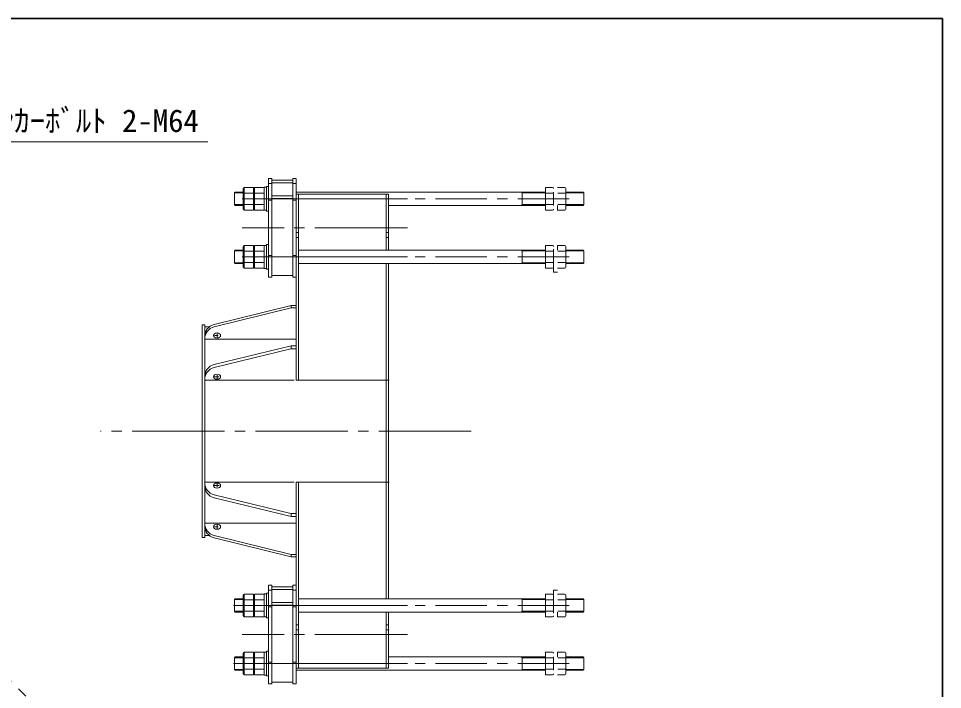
# Model space of a CAD drawing. Units: millimetres at full size, sheet at 1:50; details may follow other scales. Extents: x -10025 to 10120, y -6983 to 7157.
# Drawn here: x 5624 to 10120, y 3634 to 6901 of the extents above; entities that cross this region are included whole.
import ezdxf
from ezdxf.enums import TextEntityAlignment as Align

# ---------------------------------------------------------------- set-up
doc = ezdxf.new("R2010")
doc.units = ezdxf.units.MM
doc.header["$LTSCALE"] = 50
doc.linetypes.add('CHAIN1', pattern=[8, 5, -1, 1, -1])
doc.linetypes.add('CHAIN2', pattern=[12, 9, -1, 1, -1])
doc.layers.add('1-0', color=7, linetype='Continuous', lineweight=18)
doc.layers.add('F-0', color=7, linetype='Continuous', lineweight=18)
doc.styles.add('ＭＳ ゴシック', font='')
doc.styles.get('ＭＳ ゴシック').set_extended_font_data('MS Gothic')

msp = doc.modelspace()

# ---------------------------------------------------------------- linework, layer by layer
at = {"layer": '1-0'}
for p, q in [((6545.74, 6300.17), (5390.37, 6300.17)), ((6958.98, 6121.92), (6973.56, 6121.92)), ((6958.98, 5641.13), (6958.98, 6121.92)), ((6974.98, 6121.92), (6974.98, 5140.26)), ((6716.98, 6055.41), (6716.98, 6072.91)), ((6716.98, 5972.91), (6716.98, 6072.91)), ((6721.98, 5967.91), (6721.98, 6077.91)), ((6721.98, 6077.91), (6767.98, 6077.91)), ((6772.98, 5967.91), (6772.98, 6077.91)), ((6772.98, 6077.91), (6818.98, 6077.91)), ((6818.98, 6078.91), (6830.98, 6078.91)), ((6818.98, 5966.91), (6818.98, 6078.91)), ((6839.98, 6097.91), (6855.98, 6097.91)), ((6958.19, 6114.12), (6855.98, 6114.12)), ((6958.19, 6100.72), (6855.98, 6100.72)), ((6959.19, 6097.91), (6974.47, 6097.91)), ((8281.98, 6077.91), (8246.98, 6077.91)), ((8286.98, 5985.5), (8286.98, 6072.91)), ((6674.98, 6051.37), (6678.52, 6054.91)), ((6674.98, 6051.37), (6674.98, 5994.44)), ((6675.33, 6051.44), (6716.98, 6051.44)), ((6678.52, 6054.91), (6716.98, 6054.91)), ((6716.98, 6060.32), (6716.98, 5972.91)), ((6716.98, 6045.41), (6716.98, 6000.41)), ((6721.98, 6050.41), (6767.98, 6050.41)), ((6767.98, 6045.41), (6767.98, 6000.41)), ((6772.98, 6050.41), (6818.98, 6050.41)), ((6956.97, 6037.1), (6855.98, 6037.1)), ((6974.98, 6045.73), (7424.98, 6045.73)), ((8186.45, 6054.91), (6976.21, 6054.91)), ((6986.98, 6045.73), (6986.98, 5141.89)), ((7412.98, 6045.98), (7412.98, 5775.11)), ((7424.98, 6045.73), (7424.98, 5772.5)), ((8071.44, 6054.91), (8074.98, 6051.37)), ((8074.98, 5994.44), (8074.98, 6051.37)), ((8186.45, 6051.44), (8076.1, 6051.44)), ((8222.98, 6050.41), (8188.66, 6050.41)), ((8227.98, 6000.41), (8227.98, 6045.41)), ((8281.98, 6050.41), (8247.66, 6050.41)), ((8286.98, 6000.41), (8286.98, 6045.41)), ((8371.44, 6054.91), (8287.13, 6054.91)), ((8374.63, 6051.44), (8288.18, 6051.44)), ((8374.98, 6051.37), (8371.44, 6054.91)), ((8374.98, 5994.44), (8374.98, 6051.37)), ((6674.98, 5994.44), (6678.52, 5990.91)), ((6675.33, 5994.38), (6716.98, 5994.38)), ((6678.52, 5990.91), (6716.98, 5990.91)), ((6721.98, 5995.41), (6767.98, 5995.41)), ((6772.98, 5995.41), (6818.98, 5995.41)), ((6839.98, 6015.9), (6856.52, 6015.9)), ((6956.97, 6023.7), (6855.98, 6023.7)), ((6959.93, 6015.9), (6974.9, 6015.9)), ((8188.17, 5990.91), (7426.7, 5990.91)), ((8074.98, 5994.44), (8071.44, 5990.91)), ((8071.44, 5990.91), (8074.98, 5994.44)), ((8186.45, 5994.38), (8076.1, 5994.38)), ((8222.98, 5995.41), (8188.66, 5995.41)), ((8246.98, 5990.41), (8246.98, 5967.91)), ((8281.98, 5995.41), (8247.66, 5995.41)), ((8286.98, 5990.41), (8286.98, 5972.91)), ((8371.44, 5990.91), (8287.13, 5990.91)), ((8374.63, 5994.37), (8287.37, 5994.37)), ((8374.98, 5994.44), (8371.44, 5990.91)), ((6772.98, 5967.91), (6818.98, 5967.91)), ((6818.98, 5966.91), (6830.98, 5966.91)), ((6830.98, 5962.91), (6839.98, 5962.91)), ((8222.98, 5967.91), (8187.98, 5967.91)), ((8281.98, 5967.91), (8246.98, 5967.91)), ((6986.75, 5858.74), (6975.27, 5858.74)), ((7424.98, 5858.74), (7412.05, 5858.74)), ((6986.37, 5833.96), (6975.27, 5833.96)), ((7424.98, 5833.96), (7413.99, 5833.96)), ((6674.98, 5768.57), (6678.52, 5772.11)), ((6674.98, 5768.57), (6674.98, 5711.64)), ((6675.33, 5768.64), (6716.98, 5768.64)), ((6678.52, 5772.11), (6716.98, 5772.11)), ((6716.98, 5772.61), (6716.98, 5790.11)), ((6716.98, 5690.11), (6716.98, 5790.11)), ((6716.98, 5777.52), (6716.98, 5690.11)), ((6716.98, 5762.61), (6716.98, 5717.61)), ((6721.98, 5685.11), (6721.98, 5795.11)), ((6721.98, 5795.11), (6767.98, 5795.11)), ((6721.98, 5767.61), (6767.98, 5767.61)), ((6767.98, 5762.61), (6767.98, 5717.61)), ((6772.98, 5685.11), (6772.98, 5795.11)), ((6772.98, 5795.11), (6818.98, 5795.11)), ((6772.98, 5767.61), (6818.98, 5767.61)), ((6818.98, 5796.11), (6830.98, 5796.11)), ((6818.98, 5684.11), (6818.98, 5796.11)), ((8188.17, 5772.11), (6987.39, 5772.11)), ((8074.98, 5768.57), (8071.44, 5772.11)), ((8071.44, 5772.11), (8074.98, 5768.57)), ((8074.98, 5768.57), (8074.98, 5711.64)), ((8186.45, 5768.64), (8076.1, 5768.64)), ((8222.98, 5795.11), (8187.98, 5795.11)), ((8222.98, 5767.61), (8188.66, 5767.61)), ((8227.98, 5762.61), (8227.98, 5717.61)), ((8246.98, 5772.61), (8246.98, 5795.11)), ((8281.98, 5795.11), (8246.98, 5795.11)), ((8281.98, 5767.61), (8247.66, 5767.61)), ((8286.98, 5772.61), (8286.98, 5790.11)), ((8286.98, 5777.52), (8286.98, 5690.11)), ((8286.98, 5762.61), (8286.98, 5717.61)), ((8371.44, 5772.11), (8287.13, 5772.11)), ((8374.63, 5768.64), (8287.37, 5768.64)), ((8374.98, 5768.57), (8371.44, 5772.11)), ((8374.98, 5768.57), (8374.98, 5711.64)), ((6674.98, 5711.64), (6678.52, 5708.11)), ((6675.33, 5711.58), (6716.98, 5711.58)), ((6721.98, 5712.61), (6767.98, 5712.61)), ((6772.98, 5712.61), (6818.98, 5712.61)), ((6839.98, 5747.12), (6856.52, 5747.12)), ((6959.93, 5747.12), (6974.9, 5747.12)), ((6974.98, 5641.13), (6974.98, 5742.6)), ((8071.44, 5708.11), (8074.98, 5711.64)), ((8186.45, 5711.58), (8076.1, 5711.58)), ((8222.98, 5712.61), (8188.66, 5712.61)), ((8281.98, 5712.61), (8247.66, 5712.61)), ((8374.63, 5711.58), (8288.18, 5711.58)), ((8374.98, 5711.64), (8371.44, 5708.11)), ((6678.52, 5708.11), (6716.98, 5708.11)), ((6772.98, 5685.11), (6818.98, 5685.11)), ((6818.98, 5684.11), (6830.98, 5684.11)), ((6830.98, 5680.11), (6839.98, 5680.11)), ((8186.45, 5708.11), (6987.39, 5708.11)), ((7412.98, 5707.12), (7412.98, 4833.24)), ((7424.98, 5707.12), (7424.98, 4824.91)), ((8281.98, 5685.11), (8246.98, 5685.11)), ((8371.44, 5708.11), (8287.13, 5708.11)), ((6958.19, 5648.93), (6855.98, 5648.93)), ((6958.98, 5641.13), (6974.98, 5641.13)), ((6575.46, 5410.62), (6949.96, 5503.99)), ((6575.46, 5398.77), (6949.94, 5492.13)), ((6949.98, 5503.73), (6949.98, 5492.4)), ((6973.77, 5503.73), (6949.98, 5503.73)), ((6973.77, 5492.4), (6949.98, 5492.4)), ((6517.98, 5409.01), (6517.98, 4866.56)), ((6529.98, 5409.01), (6517.98, 5409.01)), ((6529.98, 5409.01), (6529.98, 4829.07)), ((6552.92, 5399.01), (6530.36, 5399.01)), ((6972.19, 5339.78), (6533.84, 5339.78)), ((6575.77, 5215.92), (6949.85, 5307.12)), ((6972.19, 5307.3), (6949.98, 5307.3)), ((6949.98, 5307.3), (6949.98, 5292.18)), ((6575.77, 5200.99), (6949.37, 5292.08)), ((6973.67, 5292.18), (6949.98, 5292.18)), ((6965.24, 5139.19), (6532.64, 5139.19)), ((7427.17, 5140.26), (6974.98, 5140.26)), ((6529.98, 4374.01), (6529.98, 4953.94)), ((7412.98, 4075.89), (7412.98, 4949.78)), ((7424.98, 4075.89), (7424.98, 4958.11)), ((6517.98, 4374.01), (6517.98, 4916.46)), ((6965.24, 4643.82), (6532.64, 4643.82)), ((6974.98, 3737.28), (6974.98, 4642.76)), ((7427.17, 4642.76), (6974.98, 4642.76)), ((6986.98, 3737.28), (6986.98, 4641.13)), ((6575.77, 4582.03), (6949.37, 4490.94)), ((6575.77, 4567.1), (6949.85, 4475.9)), ((6949.98, 4475.72), (6949.98, 4490.83)), ((6973.67, 4490.83), (6949.98, 4490.83)), ((6972.19, 4475.72), (6949.98, 4475.72)), ((6972.19, 4443.23), (6533.84, 4443.23)), ((6529.98, 4374.01), (6517.98, 4374.01)), ((6552.92, 4384.01), (6530.36, 4384.01)), ((6575.46, 4384.25), (6949.94, 4290.88)), ((6575.46, 4372.39), (6949.96, 4279.03)), ((6973.77, 4290.62), (6949.98, 4290.62)), ((6949.98, 4279.29), (6949.98, 4290.62)), ((6973.77, 4279.29), (6949.98, 4279.29)), ((6958.98, 4141.92), (6973.56, 4141.92)), ((6958.98, 3661.13), (6958.98, 4141.92)), ((6716.98, 4075.41), (6716.98, 4092.91)), ((6716.98, 3992.91), (6716.98, 4092.91)), ((6721.98, 3987.91), (6721.98, 4097.91)), ((6721.98, 4097.91), (6767.98, 4097.91)), ((6772.98, 3987.91), (6772.98, 4097.91)), ((6772.98, 4097.91), (6818.98, 4097.91)), ((6818.98, 4098.91), (6830.98, 4098.91)), ((6818.98, 3986.91), (6818.98, 4098.91)), ((6839.98, 4117.91), (6855.98, 4117.91)), ((6958.19, 4134.12), (6855.98, 4134.12)), ((6958.19, 4120.72), (6855.98, 4120.72)), ((6959.19, 4117.91), (6974.47, 4117.91)), ((8281.98, 4097.91), (8246.98, 4097.91)), ((8286.98, 4005.5), (8286.98, 4092.91)), ((6674.98, 4071.37), (6678.52, 4074.91)), ((6674.98, 4071.37), (6674.98, 4014.44)), ((6675.33, 4071.44), (6716.98, 4071.44)), ((6678.52, 4074.91), (6716.98, 4074.91)), ((6716.98, 4080.32), (6716.98, 3992.91)), ((6716.98, 4065.41), (6716.98, 4020.41)), ((6721.98, 4070.41), (6767.98, 4070.41)), ((6767.98, 4065.41), (6767.98, 4020.41)), ((6772.98, 4070.41), (6818.98, 4070.41)), ((6956.97, 4057.1), (6855.98, 4057.1)), ((8186.45, 4074.91), (6987.39, 4074.91)), ((8071.44, 4074.91), (8074.98, 4071.37)), ((8074.98, 4014.44), (8074.98, 4071.37)), ((8186.45, 4071.44), (8076.1, 4071.44)), ((8222.98, 4070.41), (8188.66, 4070.41)), ((8227.98, 4020.41), (8227.98, 4065.41)), ((8281.98, 4070.41), (8247.66, 4070.41)), ((8286.98, 4020.41), (8286.98, 4065.41)), ((8371.44, 4074.91), (8287.13, 4074.91)), ((8374.63, 4071.44), (8288.18, 4071.44)), ((8374.98, 4071.37), (8371.44, 4074.91)), ((8374.98, 4014.44), (8374.98, 4071.37)), ((6674.98, 4014.44), (6678.52, 4010.91)), ((6675.33, 4014.38), (6716.98, 4014.38)), ((6678.52, 4010.91), (6716.98, 4010.91)), ((6721.98, 4015.41), (6767.98, 4015.41)), ((6772.98, 4015.41), (6818.98, 4015.41)), ((6839.98, 4035.9), (6856.52, 4035.9)), ((6956.97, 4043.7), (6855.98, 4043.7)), ((6959.93, 4035.9), (6974.9, 4035.9)), ((8188.17, 4010.91), (6987.39, 4010.91)), ((7412.98, 3737.03), (7412.98, 4007.9)), ((7424.98, 3737.28), (7424.98, 4010.52)), ((8074.98, 4014.44), (8071.44, 4010.91)), ((8071.44, 4010.91), (8074.98, 4014.44)), ((8186.45, 4014.38), (8076.1, 4014.38)), ((8222.98, 4015.41), (8188.66, 4015.41)), ((8246.98, 4010.41), (8246.98, 3987.91)), ((8281.98, 4015.41), (8247.66, 4015.41)), ((8286.98, 4010.41), (8286.98, 3992.91)), ((8371.44, 4010.91), (8287.13, 4010.91)), ((8374.63, 4014.37), (8287.37, 4014.37)), ((8374.98, 4014.44), (8371.44, 4010.91)), ((6772.98, 3987.91), (6818.98, 3987.91)), ((6818.98, 3986.91), (6830.98, 3986.91)), ((6830.98, 3982.91), (6839.98, 3982.91)), ((8222.98, 3987.91), (8187.98, 3987.91)), ((8281.98, 3987.91), (8246.98, 3987.91)), ((6986.37, 3949.05), (6975.27, 3949.05)), ((6986.75, 3924.28), (6975.27, 3924.28)), ((7424.98, 3924.28), (7412.05, 3924.28)), ((7424.98, 3949.05), (7413.99, 3949.05)), ((6674.98, 3788.57), (6678.52, 3792.11)), ((6674.98, 3788.57), (6674.98, 3731.64)), ((6675.33, 3788.64), (6716.98, 3788.64)), ((6678.52, 3792.11), (6716.98, 3792.11)), ((6716.98, 3792.61), (6716.98, 3810.11)), ((6716.98, 3710.11), (6716.98, 3810.11)), ((6716.98, 3797.52), (6716.98, 3710.11)), ((6716.98, 3782.61), (6716.98, 3737.61)), ((6721.98, 3705.11), (6721.98, 3815.11)), ((6721.98, 3815.11), (6767.98, 3815.11)), ((6721.98, 3787.61), (6767.98, 3787.61)), ((6767.98, 3782.61), (6767.98, 3737.61)), ((6772.98, 3705.11), (6772.98, 3815.11)), ((6772.98, 3815.11), (6818.98, 3815.11)), ((6772.98, 3787.61), (6818.98, 3787.61)), ((6818.98, 3816.11), (6830.98, 3816.11)), ((6818.98, 3704.11), (6818.98, 3816.11)), ((8188.17, 3792.11), (7426.7, 3792.11)), ((8074.98, 3788.57), (8071.44, 3792.11)), ((8071.44, 3792.11), (8074.98, 3788.57)), ((8074.98, 3788.57), (8074.98, 3731.64)), ((8186.45, 3788.64), (8076.1, 3788.64)), ((8222.98, 3815.11), (8187.98, 3815.11)), ((8222.98, 3787.61), (8188.66, 3787.61)), ((8227.98, 3782.61), (8227.98, 3737.61)), ((8246.98, 3792.61), (8246.98, 3815.11)), ((8281.98, 3815.11), (8246.98, 3815.11)), ((8281.98, 3787.61), (8247.66, 3787.61)), ((8286.98, 3792.61), (8286.98, 3810.11)), ((8286.98, 3797.52), (8286.98, 3710.11)), ((8286.98, 3782.61), (8286.98, 3737.61)), ((8371.44, 3792.11), (8287.13, 3792.11)), ((8374.63, 3788.64), (8287.37, 3788.64)), ((8374.98, 3788.57), (8371.44, 3792.11)), ((8374.98, 3788.57), (8374.98, 3731.64)), ((6721.98, 3732.61), (6767.98, 3732.61)), ((6772.98, 3732.61), (6818.98, 3732.61)), ((6839.98, 3767.12), (6856.52, 3767.12)), ((6959.93, 3767.12), (6974.9, 3767.12)), ((6974.98, 3661.13), (6974.98, 3762.6)), ((6974.98, 3737.28), (7424.98, 3737.28)), ((8222.98, 3732.61), (8188.66, 3732.61)), ((8281.98, 3732.61), (8247.66, 3732.61)), ((6674.98, 3731.64), (6678.52, 3728.11)), ((6675.33, 3731.58), (6716.98, 3731.58)), ((6678.52, 3728.11), (6716.98, 3728.11)), ((6772.98, 3705.11), (6818.98, 3705.11)), ((6818.98, 3704.11), (6830.98, 3704.11)), ((6830.98, 3700.11), (6839.98, 3700.11)), ((8186.45, 3728.11), (6976.21, 3728.11)), ((8071.44, 3728.11), (8074.98, 3731.64)), ((8186.45, 3731.58), (8076.1, 3731.58)), ((8281.98, 3705.11), (8246.98, 3705.11)), ((8371.44, 3728.11), (8287.13, 3728.11)), ((8374.63, 3731.58), (8288.18, 3731.58)), ((8374.98, 3731.64), (8371.44, 3728.11)), ((6958.19, 3668.93), (6855.98, 3668.93)), ((6958.98, 3661.13), (6974.98, 3661.13))]:
    msp.add_line(p, q, dxfattribs=at)
at = {"layer": '1-0', "color": 4, "linetype": 'CHAIN2', "lineweight": 9}
for p, q in [((7515.94, 6022.91), (6712.01, 6022.91)), ((8134.2, 1126.43), (3394.46, 5866.17)), ((7515.94, 5881.51), (6712.01, 5881.51)), ((7515.94, 5740.11), (6712.01, 5740.11)), ((7826.44, 4891.51), (6022.28, 4891.51)), ((7515.94, 4042.91), (6670.62, 4042.91)), ((7515.94, 3901.51), (6712.01, 3901.51)), ((7515.94, 3760.11), (6670.62, 3760.11))]:
    msp.add_line(p, q, dxfattribs=at)
at = {"layer": '1-0', "color": 4, "linetype": 'CHAIN1', "lineweight": 9}
for p, q in [((6853.36, 6022.91), (8316.17, 6022.91)), ((6853.36, 5740.11), (8316.17, 5740.11)), ((6595.86, 5357.08), (6577.09, 5357.08)), ((6589.98, 5369), (6589.98, 5346.21)), ((6601.01, 5156.49), (6575.75, 5156.49)), ((6589.98, 5163.85), (6589.98, 5145.07)), ((6589.98, 4619.17), (6589.98, 4637.94)), ((6601.01, 4626.52), (6575.75, 4626.52)), ((6595.86, 4425.94), (6577.09, 4425.94)), ((6589.98, 4414.01), (6589.98, 4436.81)), ((6853.36, 4042.91), (8316.17, 4042.91)), ((6853.36, 3760.11), (8316.17, 3760.11))]:
    msp.add_line(p, q, dxfattribs=at)
at = {"layer": '1-0'}
for points in [[(6839.98, 5641.13), (6839.98, 6121.92), (6855.98, 6121.92)], [(6839.98, 5641.13), (6855.98, 5641.13), (6855.98, 6121.92)], [(6721.98, 5967.91), (6767.98, 5967.91), (6767.98, 6077.91)], [(6830.98, 5962.91), (6830.98, 6082.91), (6839.98, 6082.91)], [(8222.98, 6077.91), (8187.98, 6077.91), (8187.98, 5967.91)], [(6721.98, 5685.11), (6767.98, 5685.11), (6767.98, 5795.11)], [(6830.98, 5680.11), (6830.98, 5800.11), (6839.98, 5800.11)], [(8222.98, 5685.11), (8187.98, 5685.11), (8187.98, 5795.11)], [(8227.98, 5777.52), (8227.98, 5665.11), (8246.98, 5665.11)], [(6839.98, 3661.13), (6839.98, 4141.92), (6855.98, 4141.92)], [(6839.98, 3661.13), (6855.98, 3661.13), (6855.98, 4141.92)], [(6721.98, 3987.91), (6767.98, 3987.91), (6767.98, 4097.91)], [(6830.98, 3982.91), (6830.98, 4102.91), (6839.98, 4102.91)], [(8222.98, 4097.91), (8187.98, 4097.91), (8187.98, 3987.91)], [(8227.98, 4005.5), (8227.98, 4117.91), (8246.98, 4117.91)], [(6721.98, 3705.11), (6767.98, 3705.11), (6767.98, 3815.11)], [(6830.98, 3700.11), (6830.98, 3820.11), (6839.98, 3820.11)], [(8222.98, 3705.11), (8187.98, 3705.11), (8187.98, 3815.11)]]:
    msp.add_lwpolyline(points, dxfattribs=at)
for centre, radius, start, end in [((6721.98, 6072.91), 5, 90, 180), ((6772.98, 6072.91), 5, 90, 180), ((8222.98, 6072.91), 5, 0, 90), ((8281.98, 6072.91), 5, 0, 90), ((6721.98, 6055.41), 5, 180, 270), ((6721.98, 6045.41), 5, 90, 180), ((6772.98, 6055.41), 5, 180, 270), ((6772.98, 6045.41), 5, 90, 180), ((8222.98, 6055.41), 5, 270, 0), ((8222.98, 6045.41), 5, 0, 90), ((8281.98, 6055.41), 5, 270, 0), ((8281.98, 6045.41), 5, 0, 90), ((6721.98, 6000.41), 5, 180, 270), ((6721.98, 5990.41), 5, 90, 180), ((6772.98, 6000.41), 5, 180, 270), ((6772.98, 5990.41), 5, 90, 180), ((8222.98, 6000.41), 5, 270, 0), ((8222.98, 5990.41), 5, 0, 90), ((8281.98, 6000.41), 5, 270, 0), ((8281.98, 5990.41), 5, 0, 90), ((6721.98, 5972.91), 5, 180, 270), ((6772.98, 5972.91), 5, 180, 270), ((8222.98, 5972.91), 5, 270, 0), ((8281.98, 5972.91), 5, 270, 0), ((6721.98, 5790.11), 5, 90, 180), ((6721.98, 5772.61), 5, 180, 270), ((6721.98, 5762.61), 5, 90, 180), ((6772.98, 5790.11), 5, 90, 180), ((6772.98, 5772.61), 5, 180, 270), ((6772.98, 5762.61), 5, 90, 180), ((8222.98, 5790.11), 5, 0, 90), ((8222.98, 5772.61), 5, 270, 0), ((8222.98, 5762.61), 5, 0, 90), ((8281.98, 5790.11), 5, 0, 90), ((8281.98, 5772.61), 5, 270, 0), ((8281.98, 5762.61), 5, 0, 90), ((6721.98, 5717.61), 5, 180, 270), ((6721.98, 5707.61), 5, 90, 180), ((6772.98, 5717.61), 5, 180, 270), ((6772.98, 5707.61), 5, 90, 180), ((8222.98, 5717.61), 5, 270, 0), ((8222.98, 5707.61), 5, 0, 90), ((8281.98, 5717.61), 5, 270, 0), ((8281.98, 5707.61), 5, 0, 90), ((6721.98, 5690.11), 5, 180, 270), ((6772.98, 5690.11), 5, 180, 270), ((8222.98, 5690.11), 5, 270, 0), ((8281.98, 5690.11), 5, 270, 0), ((6589.98, 5352.41), 60, 103.99954, 180), ((6589.98, 5340.55), 60, 103.99954, 180), ((6589.98, 5157.62), 60, 103.70142, 180), ((6589.98, 5142.7), 60, 103.70171, 180), ((6589.98, 4640.32), 60, 180, 256.29829), ((6589.98, 4625.39), 60, 180, 256.29858), ((6589.98, 4442.46), 60, 180, 256.00043), ((6589.98, 4430.61), 60, 180, 256.00043), ((6721.98, 4092.91), 5, 90, 180), ((6772.98, 4092.91), 5, 90, 180), ((8222.98, 4092.91), 5, 0, 90), ((8281.98, 4092.91), 5, 0, 90), ((6721.98, 4075.41), 5, 180, 270), ((6721.98, 4065.41), 5, 90, 180), ((6772.98, 4075.41), 5, 180, 270), ((6772.98, 4065.41), 5, 90, 180), ((8222.98, 4075.41), 5, 270, 0), ((8222.98, 4065.41), 5, 0, 90), ((8281.98, 4075.41), 5, 270, 0), ((8281.98, 4065.41), 5, 0, 90), ((6721.98, 4020.41), 5, 180, 270), ((6721.98, 4010.41), 5, 90, 180), ((6772.98, 4020.41), 5, 180, 270), ((6772.98, 4010.41), 5, 90, 180), ((8222.98, 4020.41), 5, 270, 0), ((8222.98, 4010.41), 5, 0, 90), ((8281.98, 4020.41), 5, 270, 0), ((8281.98, 4010.41), 5, 0, 90), ((6721.98, 3992.91), 5, 180, 270), ((6772.98, 3992.91), 5, 180, 270), ((8222.98, 3992.91), 5, 270, 0), ((8281.98, 3992.91), 5, 270, 0), ((6721.98, 3810.11), 5, 90, 180), ((6721.98, 3792.61), 5, 180, 270), ((6721.98, 3782.61), 5, 90, 180), ((6772.98, 3810.11), 5, 90, 180), ((6772.98, 3792.61), 5, 180, 270), ((6772.98, 3782.61), 5, 90, 180), ((8222.98, 3810.11), 5, 0, 90), ((8222.98, 3792.61), 5, 270, 0), ((8222.98, 3782.61), 5, 0, 90), ((8281.98, 3810.11), 5, 0, 90), ((8281.98, 3792.61), 5, 270, 0), ((8281.98, 3782.61), 5, 0, 90), ((6721.98, 3737.61), 5, 180, 270), ((6721.98, 3727.61), 5, 90, 180), ((6772.98, 3737.61), 5, 180, 270), ((6772.98, 3727.61), 5, 90, 180), ((8222.98, 3737.61), 5, 270, 0), ((8222.98, 3727.61), 5, 0, 90), ((8281.98, 3737.61), 5, 270, 0), ((8281.98, 3727.61), 5, 0, 90), ((6721.98, 3710.11), 5, 180, 270), ((6772.98, 3710.11), 5, 180, 270), ((8222.98, 3710.11), 5, 270, 0), ((8281.98, 3710.11), 5, 270, 0)]:
    msp.add_arc(centre, radius, start, end, dxfattribs=at)
for centre in [(6589.99, 5357.09), (6589.99, 5156.49), (6589.99, 4626.53), (6589.99, 4425.93)]:
    msp.add_ellipse(centre, major_axis=(-17.5, 0), ratio=0.7085, dxfattribs=at)
at = {"layer": 'F-0', "color": 3, "lineweight": 35}
for p, q in [((442.94, 6900.67), (10120.17, 6900.67)), ((10120.17, 6900.67), (10120.17, -6983.13))]:
    msp.add_line(p, q, dxfattribs=at)

# ---------------------------------------------------------------- texts
at = {"layer": '1-0', "style": 'ＭＳ ゴシック'}
msp.add_text('ｱﾝｶｰﾎﾞﾙﾄ 2-M64', height=110, dxfattribs=at).set_placement((5452.73, 6315.01), align=Align.BOTTOM_LEFT)

doc.saveas('drawing.dxf')
